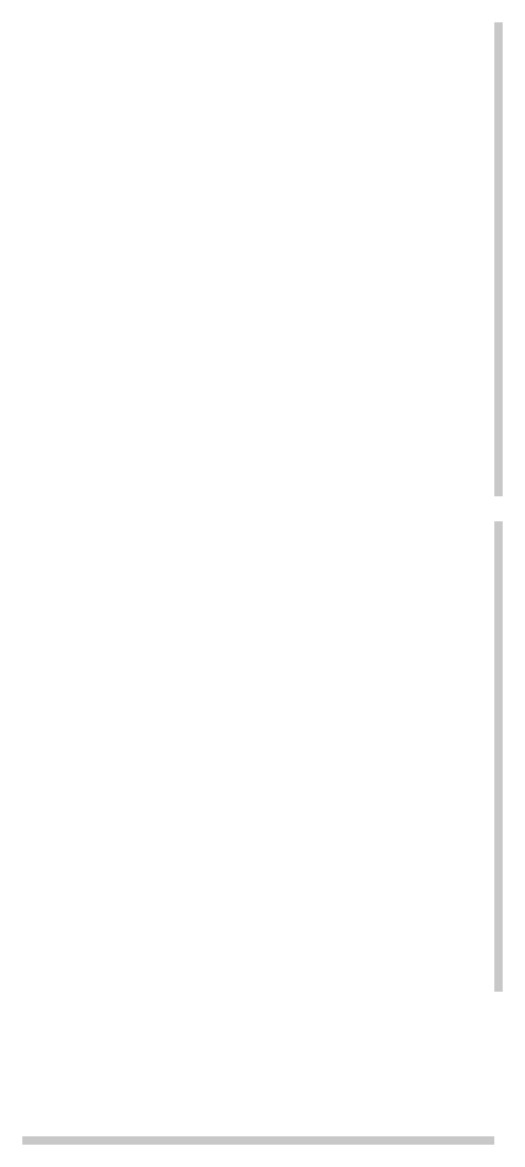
# Model space of a CAD drawing. Header units: millimetres. Extents: x -187347 to 135007, y -6415 to 292048.
# Drawn here: x -47288 to -35839, y 212529 to 239289 of the extents above; entities that cross this region are included whole.
import ezdxf

# ---------------------------------------------------------------- set-up
doc = ezdxf.new("R2010")
doc.units = ezdxf.units.MM
doc.header["$LTSCALE"] = 100
doc.layers.add('A-WALL-PATT', color=7, linetype='Continuous', lineweight=5)

msp = doc.modelspace()

# ---------------------------------------------------------------- hatches: boundary and pattern name
at = {"layer": 'A-WALL-PATT'}
h = msp.add_hatch(dxfattribs=at)
h.set_pattern_fill('FP_243', color=256, angle=67.38013, style=0, pattern_type=2)
h.set_pattern_definition([(337.3801, (-35998.943, 233631.554), (100.32954, -0.0003), [26.086, -1278.204]), (337.3801, (-35998.943, 233531.224), (100.32954, -0.0003), [26.086, -1278.204]), (337.3801, (-35998.943, 233430.894), (100.32954, -0.0003), [26.086, -1278.204]), (337.3801, (-35998.943, 233330.564), (100.32954, -0.0003), [26.086, -1278.204]), (337.3801, (-35998.943, 233230.234), (100.32954, -0.0003), [26.086, -1278.204]), (22.2491, (-35998.943, 233547.277), (100.3298, 0.00036), [23.848, -2360.969]), (22.2491, (-35998.943, 233446.946), (100.3298, 0.00036), [23.848, -2360.969]), (22.2491, (-35998.943, 233346.617), (100.3298, 0.00036), [23.848, -2360.969]), (22.2491, (-35998.943, 233246.287), (100.3298, 0.00036), [23.848, -2360.969]), (22.2491, (-35998.943, 233145.957), (100.3298, 0.00036), [23.848, -2360.969]), (22.2491, (-35998.944, 233045.627), (100.3298, 0.00036), [23.848, -2360.969]), (22.24913, (-35998.943, 232945.297), (100.3298, 0.00036), [23.848, -2360.969]), (22.24913, (-35998.943, 232844.967), (100.3298, 0.00036), [23.848, -2360.969]), (22.24913, (-35998.943, 232744.637), (100.3298, 0.00036), [23.848, -2360.969]), (157.7511, (-35976.87, 233572.36), (100.3298, 0.0001), [23.848, -2360.969]), (157.7511, (-35976.87, 233472.03), (100.3298, 0.0001), [23.848, -2360.969]), (157.7511, (-35976.87, 233371.7), (100.3298, 0.0001), [23.848, -2360.969]), (157.7511, (-35976.87, 233271.37), (100.3298, 0.0001), [23.848, -2360.969]), (157.7511, (-35976.87, 233171.04), (100.3298, 0.0001), [23.848, -2360.969]), (157.7511, (-35976.87, 233070.71), (100.3298, 0.0001), [23.848, -2360.969]), (157.75113, (-35976.87, 232970.38), (100.3298, 0.0001), [23.848, -2360.969]), (157.75113, (-35976.87, 232870.05), (100.3298, 0.0001), [23.848, -2360.969]), (157.75113, (-35976.87, 232769.72), (100.3298, 0.0001), [23.848, -2360.969]), (202.6201, (-35974.864, 233607.475), (100.32954, 0.00078), [26.086, -1278.204]), (202.6201, (-35974.864, 233507.145), (100.32954, 0.00078), [26.086, -1278.204]), (202.6201, (-35974.864, 233406.815), (100.32954, 0.00078), [26.086, -1278.204]), (202.6201, (-35974.864, 233306.485), (100.32954, 0.00078), [26.086, -1278.204]), (202.6201, (-35974.864, 233206.155), (100.32954, 0.00078), [26.086, -1278.204]), (351.87013, (-36016, 233636.571), (100.33039, 0.000556), [7.094, -702.346]), (338.1981, (-36008.976, 233635.568), (100.33008, -0.00043), [10.806, -529.488]), (338.1981, (-36008.977, 233535.237), (100.33008, -0.00043), [10.806, -529.488]), (201.8011, (-35998.943, 233597.442), (100.33008, -0.00085), [10.806, -529.488]), (201.8011, (-35998.943, 233497.112), (100.33008, -0.00085), [10.806, -529.488]), (188.13013, (-36008.976, 233593.429), (100.33039, -8.5e-05), [7.094, -702.346]), (188.13013, (-36016, 233636.571), (100.33039, -8.5e-05), [7.094, -702.346]), (206.5651, (-36023.023, 233635.567), (100.33013, 0.00015), [6.73, -217.614]), (225.0001, (-36029.04, 233632.56), (100.33, 0.0002), [7.094, -134.794]), (236.3101, (-36034.06, 233627.54), (100.3303, 8e-05), [3.617, -358.128]), (236.3101, (-36034.06, 233527.21), (100.3303, 8e-05), [3.617, -358.128]), (236.3101, (-36034.06, 233426.88), (100.3303, 8e-05), [3.617, -358.128]), (251.5651, (-36036.07, 233624.53), (100.3296, 0.0001), [3.173, -314.099]), (251.5651, (-36036.065, 233524.2), (100.3296, 0.0001), [3.173, -314.099]), (251.5651, (-36036.07, 233423.87), (100.3296, 0.0001), [3.173, -314.099]), (251.5651, (-36037.07, 233621.52), (100.3296, 0.0001), [3.173, -314.099]), (251.5651, (-36037.07, 233521.19), (100.3296, 0.0001), [3.173, -314.099]), (251.5651, (-36037.07, 233420.86), (100.3296, 0.0001), [3.173, -314.099]), (270.0001, (-36038.07, 233618.51), (100.33, 0.0002), [8.026, -92.304]), (288.4351, (-36038.07, 233610.48), (100.3296, 0.0003), [3.173, -314.099]), (288.4351, (-36038.07, 233510.155), (100.3296, 0.0003), [3.173, -314.099]), (288.4351, (-36038.07, 233409.82), (100.3296, 0.0003), [3.173, -314.099]), (288.4351, (-36037.07, 233607.48), (100.3296, 0.0003), [3.173, -314.099]), (288.4351, (-36037.07, 233507.14), (100.3296, 0.0003), [3.173, -314.099]), (288.4351, (-36037.07, 233406.815), (100.3296, 0.0003), [3.173, -314.099]), (303.6901, (-36036.065, 233604.465), (100.3303, 0.0004), [3.617, -358.128]), (303.6901, (-36036.065, 233504.135), (100.3303, 0.0004), [3.617, -358.128]), (303.6901, (-36036.065, 233403.805), (100.3303, 0.0004), [3.617, -358.128]), (315.0001, (-36034.06, 233601.455), (100.33, 0.0002), [7.094, -134.794]), (333.4351, (-36029.04, 233596.44), (100.33013, 0.00033), [6.73, -217.614]), (351.87013, (-36023.023, 233593.429), (100.33039, 0.000556), [7.094, -702.346]), (351.87013, (-36016, 233586.406), (100.33039, 0.000556), [7.094, -702.346]), (338.1981, (-36008.976, 233585.403), (100.33008, -0.00043), [10.806, -529.488]), (338.1981, (-36008.976, 233485.072), (100.33008, -0.00043), [10.806, -529.488]), (201.8011, (-35998.943, 233547.277), (100.33008, -0.00085), [10.806, -529.488]), (201.8011, (-35998.943, 233446.946), (100.33008, -0.00085), [10.806, -529.488]), (188.13013, (-36008.977, 233543.263), (100.33039, -8.5e-05), [7.094, -702.346]), (188.13013, (-36016, 233586.406), (100.33039, -8.5e-05), [7.094, -702.346]), (206.5651, (-36023.02, 233585.4), (100.33013, 0.00015), [6.73, -217.614]), (225.0001, (-36029.04, 233582.39), (100.33, 0.0002), [7.094, -134.794]), (236.3101, (-36034.06, 233577.376), (100.3303, 8e-05), [3.617, -358.128]), (236.3101, (-36034.06, 233477.046), (100.3303, 8e-05), [3.617, -358.128]), (236.3101, (-36034.06, 233376.72), (100.3303, 8e-05), [3.617, -358.128]), (251.5651, (-36036.065, 233574.37), (100.3296, 0.0001), [3.173, -314.099]), (251.5651, (-36036.07, 233474.04), (100.3296, 0.0001), [3.173, -314.099]), (251.5651, (-36036.06, 233373.71), (100.3296, 0.0001), [3.173, -314.099]), (251.5651, (-36037.07, 233571.36), (100.3296, 0.0001), [3.173, -314.099]), (251.5651, (-36037.07, 233471.03), (100.3296, 0.0001), [3.173, -314.099]), (251.5651, (-36037.07, 233370.7), (100.3296, 0.0001), [3.173, -314.099]), (270.0001, (-36038.07, 233568.35), (100.33, 0.0002), [8.026, -92.304]), (288.4351, (-36038.07, 233560.32), (100.3296, 0.0003), [3.173, -314.099]), (288.4351, (-36038.07, 233459.99), (100.3296, 0.0003), [3.173, -314.099]), (288.4351, (-36038.07, 233359.66), (100.3296, 0.0003), [3.173, -314.099]), (288.4351, (-36037.07, 233557.31), (100.3296, 0.0003), [3.173, -314.099]), (288.4351, (-36037.07, 233456.98), (100.3296, 0.0003), [3.173, -314.099]), (288.4351, (-36037.07, 233356.65), (100.3296, 0.0003), [3.173, -314.099]), (303.6901, (-36036.065, 233554.3), (100.3303, 0.0004), [3.617, -358.128]), (303.6901, (-36036.065, 233453.97), (100.3303, 0.0004), [3.617, -358.128]), (303.6901, (-36036.066, 233353.64), (100.3303, 0.0004), [3.617, -358.128]), (315.0001, (-36034.06, 233551.29), (100.33, 0.0002), [7.094, -134.794]), (333.4351, (-36029.042, 233546.274), (100.33013, 0.00033), [6.73, -217.614]), (351.87013, (-36023.022, 233543.264), (100.33039, 0.000556), [7.094, -702.346]), (351.87013, (-35959.815, 233611.488), (100.33039, 0.000556), [7.094, -702.346]), (333.4351, (-35952.79, 233610.485), (100.33013, 0.00033), [6.73, -217.614]), (315.0001, (-35946.77, 233607.475), (100.33, 0.0002), [7.094, -134.794]), (303.6901, (-35941.755, 233602.46), (100.3303, 0.0004), [3.617, -358.128]), (303.6901, (-35941.755, 233502.13), (100.3303, 0.0004), [3.617, -358.128]), (303.6901, (-35941.755, 233401.8), (100.3303, 0.0004), [3.617, -358.128]), (288.4351, (-35939.75, 233599.45), (100.3296, 0.0003), [3.173, -314.099]), (288.4351, (-35939.75, 233499.12), (100.3296, 0.0003), [3.173, -314.099]), (288.4351, (-35939.75, 233398.79), (100.3296, 0.0003), [3.173, -314.099]), (288.4351, (-35938.745, 233596.44), (100.3296, 0.0003), [3.173, -314.099]), (288.4351, (-35938.74, 233496.11), (100.3296, 0.0003), [3.173, -314.099]), (288.4351, (-35938.75, 233395.78), (100.3296, 0.0003), [3.173, -314.099]), (270.0001, (-35937.74, 233593.43), (100.33, 0.0002), [8.026, -92.304]), (251.5651, (-35937.74, 233585.4), (100.3296, 0.0001), [3.173, -314.099]), (251.5651, (-35937.74, 233485.07), (100.3296, 0.0001), [3.173, -314.099]), (251.5651, (-35937.74, 233384.74), (100.3296, 0.0001), [3.173, -314.099]), (251.5651, (-35938.74, 233582.39), (100.3296, 0.0001), [3.173, -314.099]), (251.5651, (-35938.745, 233482.06), (100.3296, 0.0001), [3.173, -314.099]), (251.5651, (-35938.75, 233381.73), (100.3296, 0.0001), [3.173, -314.099]), (236.3101, (-35939.75, 233579.38), (100.3303, 8e-05), [3.617, -358.128]), (236.3101, (-35939.75, 233479.05), (100.3303, 8e-05), [3.617, -358.128]), (236.3101, (-35939.75, 233378.72), (100.3303, 8e-05), [3.617, -358.128]), (225.0001, (-35941.755, 233576.37), (100.33, 0.0002), [7.094, -134.794]), (206.5651, (-35946.77, 233571.356), (100.33013, 0.00015), [6.73, -217.614]), (188.13013, (-35952.791, 233568.346), (100.33039, -8.5e-05), [7.094, -702.346]), (188.13013, (-35959.815, 233611.488), (100.33039, -8.5e-05), [7.094, -702.346]), (200.5561, (-35966.838, 233610.485), (100.33001, 0.0004), [8.572, -848.648]), (200.5561, (-35966.837, 233510.155), (100.33001, 0.0004), [8.572, -848.648]), (200.55613, (-35966.838, 233409.825), (100.33001, 0.0004), [8.572, -848.648]), (338.1981, (-35976.87, 233572.36), (100.33008, -0.00043), [10.806, -529.488]), (338.1981, (-35976.87, 233472.03), (100.33008, -0.00043), [10.806, -529.488]), (351.87013, (-35966.838, 233568.347), (100.33039, 0.000556), [7.094, -702.346]), (270.0001, (-35937.74, 233639.58), (100.33, 0.0002), [4.013, -96.317]), (251.5651, (-35937.74, 233635.57), (100.3296, 0.0001), [3.173, -314.099]), (251.5651, (-35937.74, 233535.24), (100.3296, 0.0001), [3.173, -314.099]), (251.5651, (-35937.74, 233434.91), (100.3296, 0.0001), [3.173, -314.099]), (251.5651, (-35938.75, 233632.56), (100.3296, 0.0001), [3.173, -314.099]), (251.5651, (-35938.745, 233532.23), (100.3296, 0.0001), [3.173, -314.099]), (251.5651, (-35938.745, 233431.9), (100.3296, 0.0001), [3.173, -314.099]), (236.3101, (-35939.75, 233629.55), (100.3303, 8e-05), [3.617, -358.128]), (236.3101, (-35939.75, 233529.22), (100.3303, 8e-05), [3.617, -358.128]), (236.3101, (-35939.75, 233428.89), (100.3303, 8e-05), [3.617, -358.128]), (225.0001, (-35941.755, 233626.54), (100.33, 0.0002), [7.094, -134.794]), (206.5651, (-35946.77, 233621.52), (100.33013, 0.00015), [6.73, -217.614]), (188.13013, (-35952.791, 233618.511), (100.33039, -8.5e-05), [7.094, -702.346]), (339.4441, (-35974.864, 233621.52), (100.33001, 8e-05), [8.572, -848.648]), (339.4441, (-35974.864, 233521.19), (100.33001, 8e-05), [8.572, -848.648]), (339.44413, (-35974.865, 233420.86), (100.33001, 8e-05), [8.572, -848.648]), (351.87013, (-35966.838, 233618.511), (100.33039, 0.000556), [7.094, -702.346]), (351.87013, (-35959.815, 233561.323), (100.33039, 0.000556), [7.094, -702.346]), (333.4351, (-35952.79, 233560.32), (100.33013, 0.00033), [6.73, -217.614]), (315.0001, (-35946.77, 233557.31), (100.33, 0.0002), [7.094, -134.794]), (303.6901, (-35941.755, 233552.29), (100.3303, 0.0004), [3.617, -358.128]), (303.6901, (-35941.755, 233451.96), (100.3303, 0.0004), [3.617, -358.128]), (303.6901, (-35941.755, 233351.63), (100.3303, 0.0004), [3.617, -358.128]), (288.4351, (-35939.75, 233549.28), (100.3296, 0.0003), [3.173, -314.099]), (288.4351, (-35939.75, 233448.95), (100.3296, 0.0003), [3.173, -314.099]), (288.4351, (-35939.75, 233348.62), (100.3296, 0.0003), [3.173, -314.099]), (288.4351, (-35938.75, 233546.27), (100.3296, 0.0003), [3.173, -314.099]), (288.4351, (-35938.745, 233445.94), (100.3296, 0.0003), [3.173, -314.099]), (288.4351, (-35938.75, 233345.61), (100.3296, 0.0003), [3.173, -314.099]), (270.0001, (-35937.74, 233543.26), (100.33, 0.0002), [4.013, -96.317]), (188.13013, (-35959.815, 233561.323), (100.33039, -8.5e-05), [7.094, -702.346]), (201.8011, (-35966.837, 233560.32), (100.33008, -0.00085), [10.806, -529.488]), (201.8011, (-35966.838, 233459.99), (100.33008, -0.00085), [10.806, -529.488])])
h.paths.add_polyline_path([(-36016.5, 227990.6), (-35838.9, 227990.6), (-35838.9, 239289.4), (-36037.3, 239289.4), (-36037.3, 227990.6)])
h = msp.add_hatch(dxfattribs=at)
h.set_pattern_fill('FP_242', color=256, angle=67.38013, style=0, pattern_type=2)
h.set_pattern_definition([(337.3801, (-35998.943, 221777.454), (100.32954, -0.0003), [26.086, -1278.204]), (337.3801, (-35998.943, 221677.124), (100.32954, -0.0003), [26.086, -1278.204]), (337.3801, (-35998.943, 221576.794), (100.32954, -0.0003), [26.086, -1278.204]), (337.3801, (-35998.944, 221476.464), (100.32954, -0.0003), [26.086, -1278.204]), (337.3801, (-35998.943, 221376.134), (100.32954, -0.0003), [26.086, -1278.204]), (22.2491, (-35998.943, 221693.177), (100.3298, 0.00036), [23.848, -2360.969]), (22.2491, (-35998.943, 221592.847), (100.3298, 0.00036), [23.848, -2360.969]), (22.2491, (-35998.943, 221492.517), (100.3298, 0.00036), [23.848, -2360.969]), (22.2491, (-35998.943, 221392.187), (100.3298, 0.00036), [23.848, -2360.969]), (22.2491, (-35998.943, 221291.857), (100.3298, 0.00036), [23.848, -2360.969]), (22.2491, (-35998.943, 221191.527), (100.3298, 0.00036), [23.848, -2360.969]), (22.24913, (-35998.943, 221091.197), (100.3298, 0.00036), [23.848, -2360.969]), (22.24913, (-35998.943, 220990.866), (100.3298, 0.00036), [23.848, -2360.969]), (22.24913, (-35998.943, 220890.537), (100.3298, 0.00036), [23.848, -2360.969]), (157.7511, (-35976.87, 221718.26), (100.3298, 0.0001), [23.848, -2360.969]), (157.7511, (-35976.87, 221617.93), (100.3298, 0.0001), [23.848, -2360.969]), (157.7511, (-35976.87, 221517.6), (100.3298, 0.0001), [23.848, -2360.969]), (157.7511, (-35976.87, 221417.27), (100.3298, 0.0001), [23.848, -2360.969]), (157.7511, (-35976.87, 221316.94), (100.3298, 0.0001), [23.848, -2360.969]), (157.7511, (-35976.87, 221216.61), (100.3298, 0.0001), [23.848, -2360.969]), (157.7511, (-35976.87, 221116.28), (100.3298, 0.0001), [23.848, -2360.969]), (157.75113, (-35976.87, 221015.95), (100.3298, 0.0001), [23.848, -2360.969]), (157.75113, (-35976.87, 220915.62), (100.3298, 0.0001), [23.848, -2360.969]), (202.6201, (-35974.864, 221753.375), (100.32954, 0.00078), [26.086, -1278.204]), (202.6201, (-35974.864, 221653.045), (100.32954, 0.00078), [26.086, -1278.204]), (202.6201, (-35974.864, 221552.715), (100.32954, 0.00078), [26.086, -1278.204]), (202.6201, (-35974.864, 221452.384), (100.32954, 0.00078), [26.086, -1278.204]), (202.6201, (-35974.864, 221352.055), (100.32954, 0.00078), [26.086, -1278.204]), (351.87013, (-36015.999, 221782.471), (100.33039, 0.000556), [7.094, -702.346]), (338.1981, (-36008.976, 221781.468), (100.33008, -0.00043), [10.806, -529.488]), (338.1981, (-36008.976, 221681.137), (100.33008, -0.00043), [10.806, -529.488]), (201.8011, (-35998.943, 221743.342), (100.33008, -0.00085), [10.806, -529.488]), (201.8011, (-35998.943, 221643.01), (100.33008, -0.00085), [10.806, -529.488]), (188.13013, (-36008.977, 221739.328), (100.33039, -8.5e-05), [7.094, -702.346]), (188.13013, (-36015.999, 221782.471), (100.33039, -8.5e-05), [7.094, -702.346]), (206.5651, (-36023.02, 221781.467), (100.33013, 0.00015), [6.73, -217.614]), (225.0001, (-36029.04, 221778.46), (100.33, 0.0002), [7.094, -134.794]), (236.3101, (-36034.06, 221773.44), (100.3303, 8e-05), [3.617, -358.128]), (236.3101, (-36034.06, 221673.11), (100.3303, 8e-05), [3.617, -358.128]), (236.3101, (-36034.06, 221572.78), (100.3303, 8e-05), [3.617, -358.128]), (251.5651, (-36036.065, 221770.43), (100.3296, 0.0001), [3.173, -314.099]), (251.5651, (-36036.07, 221670.1), (100.3296, 0.0001), [3.173, -314.099]), (251.5651, (-36036.065, 221569.77), (100.3296, 0.0001), [3.173, -314.099]), (251.5651, (-36037.07, 221767.42), (100.3296, 0.0001), [3.173, -314.099]), (251.5651, (-36037.07, 221667.09), (100.3296, 0.0001), [3.173, -314.099]), (251.5651, (-36037.07, 221566.76), (100.3296, 0.0001), [3.173, -314.099]), (270.0001, (-36038.07, 221764.41), (100.33, 0.0002), [8.026, -92.304]), (288.4351, (-36038.07, 221756.385), (100.3296, 0.0003), [3.173, -314.099]), (288.4351, (-36038.07, 221656.06), (100.3296, 0.0003), [3.173, -314.099]), (288.4351, (-36038.07, 221555.72), (100.3296, 0.0003), [3.173, -314.099]), (288.4351, (-36037.07, 221753.37), (100.3296, 0.0003), [3.173, -314.099]), (288.4351, (-36037.07, 221653.045), (100.3296, 0.0003), [3.173, -314.099]), (288.4351, (-36037.07, 221552.715), (100.3296, 0.0003), [3.173, -314.099]), (303.6901, (-36036.066, 221750.365), (100.3303, 0.0004), [3.617, -358.128]), (303.6901, (-36036.065, 221650.035), (100.3303, 0.0004), [3.617, -358.128]), (303.6901, (-36036.066, 221549.705), (100.3303, 0.0004), [3.617, -358.128]), (315.0001, (-36034.06, 221747.355), (100.33, 0.0002), [7.094, -134.794]), (333.4351, (-36029.042, 221742.34), (100.33013, 0.00033), [6.73, -217.614]), (351.87013, (-36023.022, 221739.329), (100.33039, 0.000556), [7.094, -702.346]), (351.87013, (-36015.999, 221732.305), (100.33039, 0.000556), [7.094, -702.346]), (338.1981, (-36008.976, 221731.3), (100.33008, -0.00043), [10.806, -529.488]), (338.1981, (-36008.976, 221630.972), (100.33008, -0.00043), [10.806, -529.488]), (201.8011, (-35998.943, 221693.177), (100.33008, -0.00085), [10.806, -529.488]), (201.8011, (-35998.943, 221592.847), (100.33008, -0.00085), [10.806, -529.488]), (188.13013, (-36008.976, 221689.163), (100.33039, -8.5e-05), [7.094, -702.346]), (188.13013, (-36015.999, 221732.305), (100.33039, -8.5e-05), [7.094, -702.346]), (206.5651, (-36023.02, 221731.3), (100.33013, 0.00015), [6.73, -217.614]), (225.0001, (-36029.04, 221728.29), (100.33, 0.0002), [7.094, -134.794]), (236.3101, (-36034.06, 221723.275), (100.3303, 8e-05), [3.617, -358.128]), (236.3101, (-36034.06, 221622.95), (100.3303, 8e-05), [3.617, -358.128]), (236.3101, (-36034.06, 221522.62), (100.3303, 8e-05), [3.617, -358.128]), (251.5651, (-36036.07, 221720.27), (100.3296, 0.0001), [3.173, -314.099]), (251.5651, (-36036.07, 221619.94), (100.3296, 0.0001), [3.173, -314.099]), (251.5651, (-36036.065, 221519.61), (100.3296, 0.0001), [3.173, -314.099]), (251.5651, (-36037.07, 221717.26), (100.3296, 0.0001), [3.173, -314.099]), (251.5651, (-36037.07, 221616.93), (100.3296, 0.0001), [3.173, -314.099]), (251.5651, (-36037.07, 221516.6), (100.3296, 0.0001), [3.173, -314.099]), (270.0001, (-36038.07, 221714.25), (100.33, 0.0002), [8.026, -92.304]), (288.4351, (-36038.07, 221706.22), (100.3296, 0.0003), [3.173, -314.099]), (288.4351, (-36038.07, 221605.89), (100.3296, 0.0003), [3.173, -314.099]), (288.4351, (-36038.07, 221505.56), (100.3296, 0.0003), [3.173, -314.099]), (288.4351, (-36037.07, 221703.21), (100.3296, 0.0003), [3.173, -314.099]), (288.4351, (-36037.07, 221602.88), (100.3296, 0.0003), [3.173, -314.099]), (288.4351, (-36037.07, 221502.55), (100.3296, 0.0003), [3.173, -314.099]), (303.6901, (-36036.065, 221700.2), (100.3303, 0.0004), [3.617, -358.128]), (303.6901, (-36036.065, 221599.87), (100.3303, 0.0004), [3.617, -358.128]), (303.6901, (-36036.065, 221499.54), (100.3303, 0.0004), [3.617, -358.128]), (315.0001, (-36034.06, 221697.19), (100.33, 0.0002), [7.094, -134.794]), (333.4351, (-36029.04, 221692.173), (100.33013, 0.00033), [6.73, -217.614]), (351.87013, (-36023.022, 221689.164), (100.33039, 0.000556), [7.094, -702.346]), (351.87013, (-35959.814, 221757.388), (100.33039, 0.000556), [7.094, -702.346]), (333.4351, (-35952.79, 221756.385), (100.33013, 0.00033), [6.73, -217.614]), (315.0001, (-35946.77, 221753.375), (100.33, 0.0002), [7.094, -134.794]), (303.6901, (-35941.755, 221748.36), (100.3303, 0.0004), [3.617, -358.128]), (303.6901, (-35941.755, 221648.03), (100.3303, 0.0004), [3.617, -358.128]), (303.6901, (-35941.755, 221547.7), (100.3303, 0.0004), [3.617, -358.128]), (288.4351, (-35939.75, 221745.35), (100.3296, 0.0003), [3.173, -314.099]), (288.4351, (-35939.75, 221645.02), (100.3296, 0.0003), [3.173, -314.099]), (288.4351, (-35939.75, 221544.69), (100.3296, 0.0003), [3.173, -314.099]), (288.4351, (-35938.75, 221742.34), (100.3296, 0.0003), [3.173, -314.099]), (288.4351, (-35938.745, 221642.01), (100.3296, 0.0003), [3.173, -314.099]), (288.4351, (-35938.75, 221541.68), (100.3296, 0.0003), [3.173, -314.099]), (270.0001, (-35937.74, 221739.33), (100.33, 0.0002), [8.026, -92.304]), (251.5651, (-35937.74, 221731.3), (100.3296, 0.0001), [3.173, -314.099]), (251.5651, (-35937.74, 221630.97), (100.3296, 0.0001), [3.173, -314.099]), (251.5651, (-35937.74, 221530.64), (100.3296, 0.0001), [3.173, -314.099]), (251.5651, (-35938.745, 221728.29), (100.3296, 0.0001), [3.173, -314.099]), (251.5651, (-35938.75, 221627.96), (100.3296, 0.0001), [3.173, -314.099]), (251.5651, (-35938.745, 221527.63), (100.3296, 0.0001), [3.173, -314.099]), (236.3101, (-35939.75, 221725.28), (100.3303, 8e-05), [3.617, -358.128]), (236.3101, (-35939.75, 221624.95), (100.3303, 8e-05), [3.617, -358.128]), (236.3101, (-35939.75, 221524.62), (100.3303, 8e-05), [3.617, -358.128]), (225.0001, (-35941.755, 221722.27), (100.33, 0.0002), [7.094, -134.794]), (206.5651, (-35946.77, 221717.256), (100.33013, 0.00015), [6.73, -217.614]), (188.13013, (-35952.792, 221714.246), (100.33039, -8.5e-05), [7.094, -702.346]), (188.13013, (-35959.814, 221757.388), (100.33039, -8.5e-05), [7.094, -702.346]), (200.5561, (-35966.837, 221756.385), (100.33001, 0.0004), [8.572, -848.648]), (200.5561, (-35966.838, 221656.054), (100.33001, 0.0004), [8.572, -848.648]), (200.55613, (-35966.837, 221555.725), (100.33001, 0.0004), [8.572, -848.648]), (338.1981, (-35976.87, 221718.26), (100.33008, -0.00043), [10.806, -529.488]), (338.1981, (-35976.87, 221617.93), (100.33008, -0.00043), [10.806, -529.488]), (351.87013, (-35966.837, 221714.247), (100.33039, 0.000556), [7.094, -702.346]), (270.0001, (-35937.74, 221785.48), (100.33, 0.0002), [4.013, -96.317]), (251.5651, (-35937.74, 221781.47), (100.3296, 0.0001), [3.173, -314.099]), (251.5651, (-35937.74, 221681.14), (100.3296, 0.0001), [3.173, -314.099]), (251.5651, (-35937.74, 221580.81), (100.3296, 0.0001), [3.173, -314.099]), (251.5651, (-35938.745, 221778.46), (100.3296, 0.0001), [3.173, -314.099]), (251.5651, (-35938.745, 221678.13), (100.3296, 0.0001), [3.173, -314.099]), (251.5651, (-35938.74, 221577.8), (100.3296, 0.0001), [3.173, -314.099]), (236.3101, (-35939.75, 221775.45), (100.3303, 8e-05), [3.617, -358.128]), (236.3101, (-35939.75, 221675.12), (100.3303, 8e-05), [3.617, -358.128]), (236.3101, (-35939.75, 221574.79), (100.3303, 8e-05), [3.617, -358.128]), (225.0001, (-35941.754, 221772.44), (100.33, 0.0002), [7.094, -134.794]), (206.5651, (-35946.77, 221767.42), (100.33013, 0.00015), [6.73, -217.614]), (188.13013, (-35952.792, 221764.411), (100.33039, -8.5e-05), [7.094, -702.346]), (339.4441, (-35974.864, 221767.42), (100.33001, 8e-05), [8.572, -848.648]), (339.4441, (-35974.864, 221667.09), (100.33001, 8e-05), [8.572, -848.648]), (339.4441, (-35974.864, 221566.76), (100.33001, 8e-05), [8.572, -848.648]), (351.87013, (-35966.837, 221764.411), (100.33039, 0.000556), [7.094, -702.346]), (351.87013, (-35959.814, 221707.223), (100.33039, 0.000556), [7.094, -702.346]), (333.4351, (-35952.79, 221706.22), (100.33013, 0.00033), [6.73, -217.614]), (315.0001, (-35946.77, 221703.21), (100.33, 0.0002), [7.094, -134.794]), (303.6901, (-35941.755, 221698.19), (100.3303, 0.0004), [3.617, -358.128]), (303.6901, (-35941.756, 221597.86), (100.3303, 0.0004), [3.617, -358.128]), (303.6901, (-35941.755, 221497.53), (100.3303, 0.0004), [3.617, -358.128]), (288.4351, (-35939.75, 221695.18), (100.3296, 0.0003), [3.173, -314.099]), (288.4351, (-35939.75, 221594.85), (100.3296, 0.0003), [3.173, -314.099]), (288.4351, (-35939.75, 221494.52), (100.3296, 0.0003), [3.173, -314.099]), (288.4351, (-35938.74, 221692.17), (100.3296, 0.0003), [3.173, -314.099]), (288.4351, (-35938.75, 221591.84), (100.3296, 0.0003), [3.173, -314.099]), (288.4351, (-35938.74, 221491.51), (100.3296, 0.0003), [3.173, -314.099]), (270.0001, (-35937.74, 221689.16), (100.33, 0.0002), [4.013, -96.317]), (188.13013, (-35959.814, 221707.223), (100.33039, -8.5e-05), [7.094, -702.346]), (201.8011, (-35966.837, 221706.22), (100.33008, -0.00085), [10.806, -529.488]), (201.8011, (-35966.838, 221605.89), (100.33008, -0.00085), [10.806, -529.488])])
h.paths.add_polyline_path([(-36037.3, 216179.4), (-35838.9, 216179.4), (-35838.9, 227392.4), (-36037.3, 227392.4), (-36037.3, 216378.2)])
h = msp.add_hatch(dxfattribs=at)
h.set_pattern_fill('FP_83', color=256, angle=-292.61987, style=0, pattern_type=2)
h.set_pattern_definition([(247.3801, (-41671.1, 212689.452), (-0.0003, -100.32954), [26.086, -1278.204]), (247.3801, (-41771.43, 212689.45), (-0.0003, -100.32954), [26.086, -1278.204]), (247.3801, (-41871.758, 212689.45), (-0.0003, -100.32954), [26.086, -1278.204]), (247.3801, (-41972.09, 212689.45), (-0.0003, -100.32954), [26.086, -1278.204]), (247.3801, (-42072.42, 212689.452), (-0.0003, -100.32954), [26.086, -1278.204]), (292.2491, (-41755.375, 212689.45), (0.00036, -100.3298), [23.848, -2360.969]), (292.2491, (-41855.705, 212689.45), (0.00036, -100.3298), [23.848, -2360.969]), (292.2491, (-41956.036, 212689.45), (0.00036, -100.3298), [23.848, -2360.969]), (292.2491, (-42056.365, 212689.45), (0.00036, -100.3298), [23.848, -2360.969]), (292.2491, (-42156.695, 212689.45), (0.00036, -100.3298), [23.848, -2360.969]), (292.2491, (-42257.026, 212689.45), (0.00036, -100.3298), [23.848, -2360.969]), (292.24913, (-42357.355, 212689.452), (0.00036, -100.3298), [23.848, -2360.969]), (292.24913, (-42457.685, 212689.45), (0.00036, -100.3298), [23.848, -2360.969]), (292.24913, (-42558.016, 212689.452), (0.00036, -100.3298), [23.848, -2360.969]), (67.7511, (-41730.293, 212667.38), (0.0001, -100.3298), [23.848, -2360.969]), (67.7511, (-41830.623, 212667.38), (0.0001, -100.3298), [23.848, -2360.969]), (67.7511, (-41930.953, 212667.38), (0.0001, -100.3298), [23.848, -2360.969]), (67.7511, (-42031.283, 212667.38), (0.0001, -100.3298), [23.848, -2360.969]), (67.7511, (-42131.613, 212667.38), (0.0001, -100.3298), [23.848, -2360.969]), (67.7511, (-42231.943, 212667.38), (0.0001, -100.3298), [23.848, -2360.969]), (67.75113, (-42332.272, 212667.38), (0.0001, -100.3298), [23.848, -2360.969]), (67.75113, (-42432.603, 212667.38), (0.0001, -100.3298), [23.848, -2360.969]), (67.75113, (-42532.933, 212667.38), (0.0001, -100.3298), [23.848, -2360.969]), (112.6201, (-41695.178, 212665.372), (0.00078, -100.32954), [26.086, -1278.204]), (112.6201, (-41795.508, 212665.373), (0.00078, -100.32954), [26.086, -1278.204]), (112.6201, (-41895.837, 212665.373), (0.00078, -100.32954), [26.086, -1278.204]), (112.6201, (-41996.167, 212665.372), (0.00078, -100.32954), [26.086, -1278.204]), (112.6201, (-42096.497, 212665.373), (0.00078, -100.32954), [26.086, -1278.204]), (261.87013, (-41666.082, 212706.508), (0.000556, -100.33039), [7.094, -702.346]), (248.1981, (-41667.085, 212699.484), (-0.00043, -100.33008), [10.806, -529.488]), (248.1981, (-41767.415, 212699.485), (-0.00043, -100.33008), [10.806, -529.488]), (111.8011, (-41705.21, 212689.452), (-0.00085, -100.33008), [10.806, -529.488]), (111.8011, (-41805.54, 212689.45), (-0.00085, -100.33008), [10.806, -529.488]), (98.13013, (-41709.223, 212699.484), (-8.5e-05, -100.33039), [7.094, -702.346]), (98.13013, (-41666.082, 212706.508), (-8.5e-05, -100.33039), [7.094, -702.346]), (116.5651, (-41667.085, 212713.53), (0.00015, -100.33013), [6.73, -217.614]), (135.0001, (-41670.095, 212719.55), (0.0002, -100.33), [7.094, -134.794]), (146.3101, (-41675.11, 212724.57), (8e-05, -100.3303), [3.617, -358.128]), (146.3101, (-41775.44, 212724.57), (8e-05, -100.3303), [3.617, -358.128]), (146.3101, (-41875.77, 212724.57), (8e-05, -100.3303), [3.617, -358.128]), (161.5651, (-41678.12, 212726.57), (0.0001, -100.3296), [3.173, -314.099]), (161.5651, (-41778.45, 212726.57), (0.0001, -100.3296), [3.173, -314.099]), (161.5651, (-41878.78, 212726.57), (0.0001, -100.3296), [3.173, -314.099]), (161.5651, (-41681.13, 212727.58), (0.0001, -100.3296), [3.173, -314.099]), (161.5651, (-41781.46, 212727.58), (0.0001, -100.3296), [3.173, -314.099]), (161.5651, (-41881.79, 212727.58), (0.0001, -100.3296), [3.173, -314.099]), (180.0001, (-41684.14, 212728.58), (0.0002, -100.33), [8.026, -92.304]), (198.4351, (-41692.17, 212728.58), (0.0003, -100.3296), [3.173, -314.099]), (198.4351, (-41792.5, 212728.58), (0.0003, -100.3296), [3.173, -314.099]), (198.4351, (-41892.83, 212728.58), (0.0003, -100.3296), [3.173, -314.099]), (198.4351, (-41695.18, 212727.58), (0.0003, -100.3296), [3.173, -314.099]), (198.4351, (-41795.51, 212727.58), (0.0003, -100.3296), [3.173, -314.099]), (198.4351, (-41895.84, 212727.58), (0.0003, -100.3296), [3.173, -314.099]), (213.6901, (-41698.19, 212726.57), (0.0004, -100.3303), [3.617, -358.128]), (213.6901, (-41798.52, 212726.57), (0.0004, -100.3303), [3.617, -358.128]), (213.6901, (-41898.85, 212726.57), (0.0004, -100.3303), [3.617, -358.128]), (225.0001, (-41701.2, 212724.57), (0.0002, -100.33), [7.094, -134.794]), (243.4351, (-41706.214, 212719.55), (0.00033, -100.33013), [6.73, -217.614]), (261.87013, (-41709.224, 212713.531), (0.000556, -100.33039), [7.094, -702.346]), (261.87013, (-41716.246, 212706.508), (0.000556, -100.33039), [7.094, -702.346]), (248.1981, (-41717.25, 212699.485), (-0.00043, -100.33008), [10.806, -529.488]), (248.1981, (-41817.58, 212699.485), (-0.00043, -100.33008), [10.806, -529.488]), (111.8011, (-41755.375, 212689.45), (-0.00085, -100.33008), [10.806, -529.488]), (111.8011, (-41855.705, 212689.45), (-0.00085, -100.33008), [10.806, -529.488]), (98.13013, (-41759.388, 212699.485), (-8.5e-05, -100.33039), [7.094, -702.346]), (98.13013, (-41716.246, 212706.508), (-8.5e-05, -100.33039), [7.094, -702.346]), (116.5651, (-41717.25, 212713.53), (0.00015, -100.33013), [6.73, -217.614]), (135.0001, (-41720.26, 212719.55), (0.0002, -100.33), [7.094, -134.794]), (146.3101, (-41725.28, 212724.57), (8e-05, -100.3303), [3.617, -358.128]), (146.3101, (-41825.61, 212724.57), (8e-05, -100.3303), [3.617, -358.128]), (146.3101, (-41925.94, 212724.57), (8e-05, -100.3303), [3.617, -358.128]), (161.5651, (-41728.29, 212726.57), (0.0001, -100.3296), [3.173, -314.099]), (161.5651, (-41828.62, 212726.57), (0.0001, -100.3296), [3.173, -314.099]), (161.5651, (-41928.95, 212726.57), (0.0001, -100.3296), [3.173, -314.099]), (161.5651, (-41731.3, 212727.58), (0.0001, -100.3296), [3.173, -314.099]), (161.5651, (-41831.63, 212727.58), (0.0001, -100.3296), [3.173, -314.099]), (161.5651, (-41931.96, 212727.58), (0.0001, -100.3296), [3.173, -314.099]), (180.0001, (-41734.31, 212728.58), (0.0002, -100.33), [8.026, -92.304]), (198.4351, (-41742.33, 212728.58), (0.0003, -100.3296), [3.173, -314.099]), (198.4351, (-41842.66, 212728.58), (0.0003, -100.3296), [3.173, -314.099]), (198.4351, (-41942.99, 212728.58), (0.0003, -100.3296), [3.173, -314.099]), (198.4351, (-41745.34, 212727.58), (0.0003, -100.3296), [3.173, -314.099]), (198.4351, (-41845.67, 212727.58), (0.0003, -100.3296), [3.173, -314.099]), (198.4351, (-41946, 212727.58), (0.0003, -100.3296), [3.173, -314.099]), (213.6901, (-41748.35, 212726.57), (0.0004, -100.3303), [3.617, -358.128]), (213.6901, (-41848.68, 212726.57), (0.0004, -100.3303), [3.617, -358.128]), (213.6901, (-41949.01, 212726.57), (0.0004, -100.3303), [3.617, -358.128]), (225.0001, (-41751.36, 212724.57), (0.0002, -100.33), [7.094, -134.794]), (243.4351, (-41756.38, 212719.55), (0.00033, -100.33013), [6.73, -217.614]), (261.87013, (-41759.389, 212713.531), (0.000556, -100.33039), [7.094, -702.346]), (261.87013, (-41691.164, 212650.323), (0.000556, -100.33039), [7.094, -702.346]), (243.4351, (-41692.17, 212643.3), (0.00033, -100.33013), [6.73, -217.614]), (225.0001, (-41695.18, 212637.28), (0.0002, -100.33), [7.094, -134.794]), (213.6901, (-41700.19, 212632.26), (0.0004, -100.3303), [3.617, -358.128]), (213.6901, (-41800.52, 212632.26), (0.0004, -100.3303), [3.617, -358.128]), (213.6901, (-41900.854, 212632.26), (0.0004, -100.3303), [3.617, -358.128]), (198.4351, (-41703.2, 212630.26), (0.0003, -100.3296), [3.173, -314.099]), (198.4351, (-41803.53, 212630.26), (0.0003, -100.3296), [3.173, -314.099]), (198.4351, (-41903.86, 212630.26), (0.0003, -100.3296), [3.173, -314.099]), (198.4351, (-41706.21, 212629.25), (0.0003, -100.3296), [3.173, -314.099]), (198.4351, (-41806.54, 212629.25), (0.0003, -100.3296), [3.173, -314.099]), (198.4351, (-41906.87, 212629.25), (0.0003, -100.3296), [3.173, -314.099]), (180.0001, (-41709.22, 212628.25), (0.0002, -100.33), [8.026, -92.304]), (161.5651, (-41717.25, 212628.25), (0.0001, -100.3296), [3.173, -314.099]), (161.5651, (-41817.58, 212628.25), (0.0001, -100.3296), [3.173, -314.099]), (161.5651, (-41917.91, 212628.25), (0.0001, -100.3296), [3.173, -314.099]), (161.5651, (-41720.26, 212629.25), (0.0001, -100.3296), [3.173, -314.099]), (161.5651, (-41820.59, 212629.25), (0.0001, -100.3296), [3.173, -314.099]), (161.5651, (-41920.92, 212629.25), (0.0001, -100.3296), [3.173, -314.099]), (146.3101, (-41723.27, 212630.26), (8e-05, -100.3303), [3.617, -358.128]), (146.3101, (-41823.6, 212630.26), (8e-05, -100.3303), [3.617, -358.128]), (146.3101, (-41923.93, 212630.26), (8e-05, -100.3303), [3.617, -358.128]), (135.0001, (-41726.28, 212632.264), (0.0002, -100.33), [7.094, -134.794]), (116.5651, (-41731.296, 212637.28), (0.00015, -100.33013), [6.73, -217.614]), (98.13013, (-41734.306, 212643.3), (-8.5e-05, -100.33039), [7.094, -702.346]), (98.13013, (-41691.164, 212650.323), (-8.5e-05, -100.33039), [7.094, -702.346]), (110.5561, (-41692.167, 212657.346), (0.0004, -100.33001), [8.572, -848.648]), (110.5561, (-41792.497, 212657.346), (0.0004, -100.33001), [8.572, -848.648]), (110.55613, (-41892.828, 212657.346), (0.0004, -100.33001), [8.572, -848.648]), (248.1981, (-41730.293, 212667.38), (-0.00043, -100.33008), [10.806, -529.488]), (248.1981, (-41830.623, 212667.38), (-0.00043, -100.33008), [10.806, -529.488]), (261.87013, (-41734.306, 212657.346), (0.000556, -100.33039), [7.094, -702.346]), (180.0001, (-41663.07, 212628.25), (0.0002, -100.33), [4.013, -96.317]), (161.5651, (-41667.08, 212628.25), (0.0001, -100.3296), [3.173, -314.099]), (161.5651, (-41767.42, 212628.25), (0.0001, -100.3296), [3.173, -314.099]), (161.5651, (-41867.745, 212628.25), (0.0001, -100.3296), [3.173, -314.099]), (161.5651, (-41670.1, 212629.25), (0.0001, -100.3296), [3.173, -314.099]), (161.5651, (-41770.425, 212629.25), (0.0001, -100.3296), [3.173, -314.099]), (161.5651, (-41870.755, 212629.25), (0.0001, -100.3296), [3.173, -314.099]), (146.3101, (-41673.105, 212630.26), (8e-05, -100.3303), [3.617, -358.128]), (146.3101, (-41773.435, 212630.26), (8e-05, -100.3303), [3.617, -358.128]), (146.3101, (-41873.764, 212630.26), (8e-05, -100.3303), [3.617, -358.128]), (135.0001, (-41676.115, 212632.26), (0.0002, -100.33), [7.094, -134.794]), (116.5651, (-41681.13, 212637.28), (0.00015, -100.33013), [6.73, -217.614]), (98.13013, (-41684.142, 212643.3), (-8.5e-05, -100.33039), [7.094, -702.346]), (249.4441, (-41681.13, 212665.373), (8e-05, -100.33001), [8.572, -848.648]), (249.4441, (-41781.46, 212665.372), (8e-05, -100.33001), [8.572, -848.648]), (249.44413, (-41881.79, 212665.373), (8e-05, -100.33001), [8.572, -848.648]), (261.87013, (-41684.141, 212657.346), (0.000556, -100.33039), [7.094, -702.346]), (261.87013, (-41741.329, 212650.323), (0.000556, -100.33039), [7.094, -702.346]), (243.4351, (-41742.333, 212643.3), (0.00033, -100.33013), [6.73, -217.614]), (225.0001, (-41745.34, 212637.28), (0.0002, -100.33), [7.094, -134.794]), (213.6901, (-41750.36, 212632.26), (0.0004, -100.3303), [3.617, -358.128]), (213.6901, (-41850.69, 212632.26), (0.0004, -100.3303), [3.617, -358.128]), (213.6901, (-41951.02, 212632.26), (0.0004, -100.3303), [3.617, -358.128]), (198.4351, (-41753.37, 212630.26), (0.0003, -100.3296), [3.173, -314.099]), (198.4351, (-41853.7, 212630.26), (0.0003, -100.3296), [3.173, -314.099]), (198.4351, (-41954.03, 212630.26), (0.0003, -100.3296), [3.173, -314.099]), (198.4351, (-41756.38, 212629.25), (0.0003, -100.3296), [3.173, -314.099]), (198.4351, (-41856.71, 212629.25), (0.0003, -100.3296), [3.173, -314.099]), (198.4351, (-41957.04, 212629.25), (0.0003, -100.3296), [3.173, -314.099]), (180.0001, (-41759.39, 212628.25), (0.0002, -100.33), [4.013, -96.317]), (98.13013, (-41741.329, 212650.323), (-8.5e-05, -100.33039), [7.094, -702.346]), (111.8011, (-41742.332, 212657.346), (-0.00085, -100.33008), [10.806, -529.488]), (111.8011, (-41842.663, 212657.346), (-0.00085, -100.33008), [10.806, -529.488])])
h.paths.add_polyline_path([(-47288.1, 212529.4), (-36037.3, 212529.4), (-36037.3, 212727.8), (-47288.1, 212727.8)])

doc.saveas('drawing.dxf')
